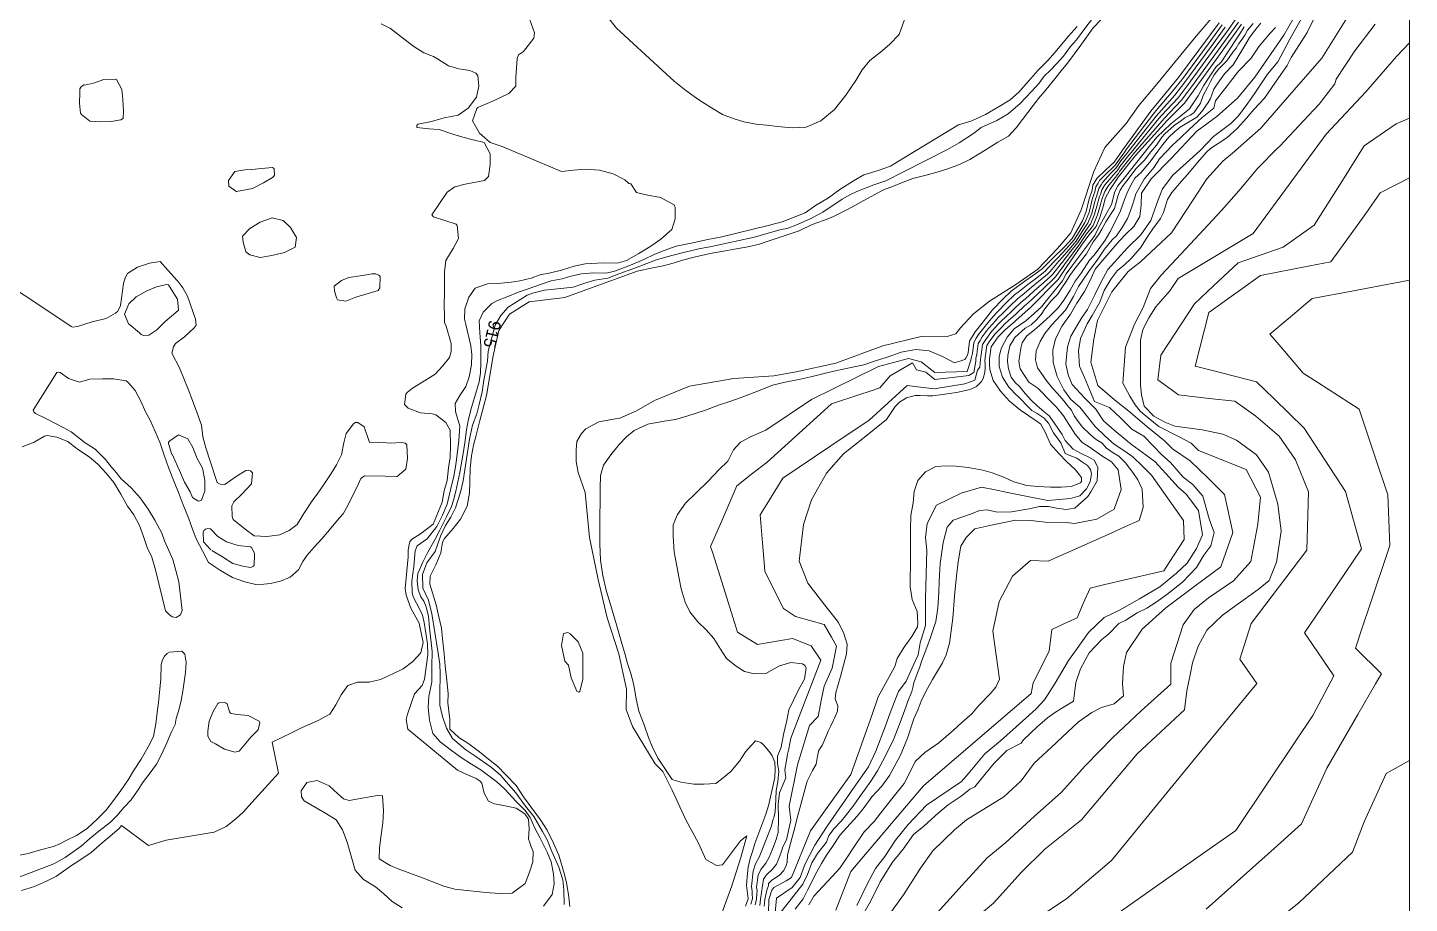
# Model space of a CAD drawing. Header units: metres. Extents: x 78 to 178, y -74 to 157.
# Drawn here: x 152.029 to 155.818, y 63.559 to 65.96 of the extents above; entities that cross this region are included whole.
import ezdxf

# ---------------------------------------------------------------- set-up
doc = ezdxf.new("R2010")
doc.units = ezdxf.units.M
doc.layers.add('01_Fina', color=252, linetype='Continuous', lineweight=15)

msp = doc.modelspace()

# ---------------------------------------------------------------- linework, layer by layer
at = {"layer": '01_Fina', "color": 252, "lineweight": 9, "true_color": 0x939598}
for p, q in [((155.04589, 64.44776), (155.04589, 64.44776)), ((154.82976, 64.2505), (154.82976, 64.2505))]:
    msp.add_line(p, q, dxfattribs=at)
at = {"layer": '01_Fina', "color": 252, "linetype": 'Continuous', "lineweight": 9, "true_color": 0x939598}
msp.add_line((154.01655, 63.57096), (154.01655, 63.57096), dxfattribs=at)
at = {"layer": '01_Fina', "color": 252, "lineweight": 9, "true_color": 0x939598}
for points in [[(147.2844, 70.26465), (147.2844, 60.37636), (155.81775, 60.38229), (155.81775, 70.27058), (147.55141, 70.26465)], [(153.92664, 63.5145), (153.95982, 63.60695), (153.98497, 63.68495), (154.0017, 63.74382), (153.98377, 63.73004), (153.96223, 63.70087), (153.93413, 63.66435), (153.91781, 63.66288), (153.88891, 63.67947), (153.86884, 63.72429), (153.83379, 63.78757), (153.79633, 63.86972), (153.77064, 63.92042), (153.7495, 63.94103), (153.68823, 64.04338), (153.6703, 64.09007), (153.67097, 64.14573), (153.64996, 64.24286), (153.61826, 64.34146), (153.59391, 64.44702), (153.56996, 64.56235), (153.55845, 64.68503), (153.53905, 64.73975), (153.53303, 64.77039), (153.5333, 64.80197), (153.53504, 64.82511), (153.54775, 64.84665), (153.55966, 64.85976), (153.59564, 64.8793), (153.6414, 64.88679), (153.6509, 64.88853), (153.6992, 64.90953), (153.7483, 64.9379), (153.84449, 64.97643), (153.96544, 64.99797), (154.07568, 65.00546), (154.13629, 65.0159), (154.2452, 65.03958), (154.3743, 65.08721), (154.47893, 65.11303), (154.52549, 65.11236), (154.55091, 65.11289), (154.57472, 65.12039), (154.58676, 65.13671), (154.62315, 65.17511), (154.66704, 65.20989), (154.73861, 65.25511), (154.79882, 65.29739), (154.853, 65.35412), (154.88913, 65.39747), (154.91816, 65.46021), (154.95254, 65.56497), (154.98291, 65.63093), (155.04111, 65.69689), (155.07617, 65.74639), (155.12058, 65.79897), (155.22909, 65.93062), (155.29692, 66.01076)], [(154.30299, 63.55276), (154.33097, 63.61193), (154.3542, 63.65419), (154.37954, 63.68747), (154.40911, 63.73237), (154.44395, 63.77516), (154.49358, 63.82798), (154.58949, 63.89319), (154.60797, 63.91379), (154.6539, 63.96873), (154.69719, 64.00412), (154.75737, 64.05853), (154.79478, 64.092), (154.81748, 64.11683), (154.84704, 64.16278), (154.88347, 64.22512), (154.90195, 64.251), (154.93785, 64.30119), (154.98114, 64.34239), (155.02314, 64.3631), (155.07752, 64.39374), (155.13401, 64.42649), (155.17941, 64.464), (155.20845, 64.49199), (155.23432, 64.53161), (155.25016, 64.56912), (155.23946, 64.63591), (155.20568, 64.6807), (155.18372, 64.70014), (155.14994, 64.73732), (155.11954, 64.77028), (155.09589, 64.78802), (155.0562, 64.81676), (155.04015, 64.82943), (155.00806, 64.85647), (154.97934, 64.88182), (154.95823, 64.91394), (154.9266, 64.94501), (154.89324, 64.98104), (154.88212, 65.00806), (154.8763, 65.03773), (154.88053, 65.08436), (154.88953, 65.11403), (154.91972, 65.16542), (154.93507, 65.18662), (154.95519, 65.22688), (154.97267, 65.26291), (154.9912, 65.29682), (155.04502, 65.35583), (155.08156, 65.39133), (155.10856, 65.43054), (155.12868, 65.48723), (155.14086, 65.51743), (155.16893, 65.55558), (155.24388, 65.62306), (155.28095, 65.66121), (155.32808, 65.69724), (155.34926, 65.7179), (155.3752, 65.75287), (155.39427, 65.78042), (155.42921, 65.83235), (155.45728, 65.86626), (155.48978, 65.92841), (155.53055, 65.99888)], [(154.01227, 63.55651), (154.01655, 63.57096), (154.01601, 63.58595), (154.01575, 63.59264), (154.01387, 63.60548), (154.01869, 63.64749), (154.02538, 63.66703), (154.03528, 63.68522), (154.04277, 63.70409), (154.05441, 63.73392), (154.06779, 63.76871), (154.07381, 63.79011), (154.07488, 63.79359), (154.07882, 63.80947), (154.0811, 63.84333), (154.08175, 63.86878), (154.08598, 63.89224), (154.08891, 63.92156), (154.08575, 63.94245), (154.08505, 63.96257), (154.09575, 63.98745), (154.1015, 64.02197), (154.11074, 64.06023), (154.11649, 64.0898), (154.14338, 64.14626), (154.1597, 64.17355), (154.16398, 64.20446), (154.15997, 64.21088), (154.15382, 64.2153), (154.12197, 64.21891), (154.0908, 64.20981), (154.05294, 64.18881), (154.0223, 64.18841), (153.99461, 64.19416), (153.97159, 64.20914), (153.94537, 64.23028), (153.92918, 64.2557), (153.91085, 64.28487), (153.89012, 64.30882), (153.86737, 64.33089), (153.8453, 64.35818), (153.83245, 64.38481), (153.82135, 64.4208), (153.81506, 64.45411), (153.80168, 64.52275), (153.79887, 64.56516), (153.79967, 64.59633), (153.81158, 64.62523), (153.83312, 64.65627), (153.86229, 64.68423), (153.89493, 64.71647), (153.9245, 64.74738), (153.94912, 64.7716), (153.96477, 64.80183), (153.98377, 64.82324), (154.01347, 64.83889), (154.05347, 64.85615), (154.17843, 64.9399), (154.29763, 64.99902), (154.36187, 65.03088), (154.44484, 65.05307), (154.47968, 65.04348), (154.51714, 65.01384), (154.60515, 65.01661), (154.61496, 65.04769), (154.61727, 65.05657), (154.61927, 65.06339), (154.61994, 65.065), (154.62008, 65.0666), (154.62396, 65.09684), (154.63038, 65.10794), (154.63667, 65.11878), (154.65433, 65.14139), (154.65727, 65.14514), (154.67225, 65.16266), (154.68363, 65.17644), (154.69085, 65.18367), (154.70931, 65.20213), (154.71306, 65.20615), (154.735, 65.22715), (154.74865, 65.23732), (154.77193, 65.25551), (154.79307, 65.27144), (154.81795, 65.29137), (154.82584, 65.299), (154.84926, 65.32402), (154.85274, 65.32776), (154.87789, 65.35452), (154.89876, 65.37807), (154.91495, 65.40469), (154.92752, 65.42516), (154.92913, 65.4269), (154.93876, 65.45125), (154.93943, 65.45312), (154.94626, 65.48015), (154.94826, 65.48844), (154.95268, 65.50196), (154.95562, 65.50998), (154.95856, 65.52323), (154.96445, 65.53366), (154.9686, 65.54062), (154.99215, 65.56457), (155.00164, 65.57394), (155.01128, 65.58303), (155.02987, 65.60899), (155.03723, 65.61916), (155.04245, 65.62638), (155.11617, 65.72378), (155.12259, 65.73141), (155.16594, 65.78184), (155.19363, 65.81636), (155.26588, 65.91443), (155.30455, 65.96701)], [(154.02444, 63.55478), (154.02779, 63.57056), (154.02886, 63.58622), (154.02939, 63.59331), (154.02792, 63.60294), (154.03274, 63.63625), (154.0401, 63.65217), (154.05361, 63.66903), (154.06257, 63.68535), (154.07167, 63.70797), (154.0817, 63.73405), (154.08625, 63.75011), (154.08702, 63.75346), (154.08847, 63.79294), (154.08695, 63.83014), (154.09108, 63.86234), (154.10108, 63.88605), (154.10832, 63.90322), (154.10567, 63.9253), (154.11001, 63.95054), (154.11303, 63.96806), (154.11682, 63.9823), (154.12176, 64.0121), (154.20384, 64.22563), (154.17751, 64.26521), (154.12681, 64.28479), (154.03028, 64.26871), (153.97567, 64.30286), (153.93698, 64.42582), (153.90776, 64.51871), (153.90189, 64.53735), (153.93243, 64.60798), (153.95178, 64.65272), (153.97385, 64.70379), (154.01436, 64.7355), (154.05663, 64.7686), (154.13424, 64.83845), (154.20362, 64.9009), (154.23366, 64.92794), (154.31116, 64.95409), (154.33898, 64.96347), (154.36551, 64.97243), (154.39421, 65.00547), (154.43347, 65.02792), (154.45588, 65.04073), (154.4667, 65.02182), (154.49181, 65.01501), (154.51705, 64.99537), (154.57211, 65.0017), (154.60979, 65.00603), (154.6238, 65.01401), (154.62873, 65.04568), (154.62957, 65.05309), (154.63091, 65.06045), (154.63145, 65.06165), (154.63198, 65.06486), (154.63573, 65.09376), (154.64055, 65.10219), (154.64643, 65.11196), (154.66329, 65.13417), (154.66556, 65.13698), (154.68189, 65.15504), (154.69192, 65.16668), (154.70022, 65.17457), (154.71908, 65.19277), (154.72229, 65.19611), (154.74423, 65.21698), (154.75641, 65.22635), (154.78062, 65.24682), (154.80109, 65.26341), (154.82544, 65.28388), (154.8332, 65.2915), (154.85621, 65.31853), (154.85929, 65.32201), (154.88391, 65.35051), (154.90384, 65.37459), (154.92084, 65.40121), (154.93341, 65.42021), (154.93649, 65.42369), (154.94626, 65.44831), (154.94706, 65.45071), (154.95442, 65.47814), (154.95642, 65.4863), (154.96044, 65.49928), (154.96311, 65.5061), (154.96673, 65.51895), (154.97234, 65.52912), (154.97609, 65.535), (154.9987, 65.55975), (155.007, 65.56832), (155.01422, 65.57514), (155.02706, 65.59427), (155.04299, 65.61461), (155.0486, 65.62197), (155.12366, 65.71709), (155.13048, 65.72485), (155.17477, 65.77449), (155.20246, 65.80994), (155.27444, 65.90801), (155.31311, 65.96086)], [(155.33973, 65.98092), (155.32167, 65.9547), (155.28301, 65.90172), (155.21129, 65.80352), (155.1836, 65.76726), (155.13824, 65.71843), (155.13129, 65.71027), (155.05463, 65.61755), (155.04887, 65.60992), (155.02492, 65.57969), (155.01703, 65.56725), (155.01221, 65.5627), (155.00526, 65.55494), (154.98345, 65.52952), (154.98024, 65.52457), (154.97502, 65.5148), (154.97047, 65.50236), (154.9682, 65.4966), (154.96458, 65.4843), (154.96258, 65.47627), (154.95468, 65.44831), (154.95375, 65.44536), (154.94385, 65.42048), (154.9393, 65.41513), (154.92686, 65.39773), (154.90879, 65.37098), (154.8898, 65.34649), (154.86585, 65.31626), (154.86317, 65.31291), (154.84043, 65.28388), (154.83294, 65.27639), (154.80912, 65.25525), (154.78932, 65.23799), (154.7643, 65.21551), (154.7536, 65.20682), (154.73139, 65.18608), (154.72885, 65.1834), (154.70971, 65.16547), (154.70035, 65.15705), (154.69152, 65.14741), (154.67386, 65.12882), (154.67239, 65.12694), (154.6562, 65.10513), (154.65071, 65.09644), (154.6475, 65.09082), (154.64376, 65.06312), (154.64309, 65.05844), (154.64269, 65.05764), (154.64188, 65.04961), (154.64088, 65.03954), (154.63977, 65.0285), (154.63365, 65.02105), (154.62978, 65.00662), (154.62619, 64.99322), (154.61431, 64.98868), (154.5994, 64.98297), (154.5153, 64.96904), (154.47706, 64.97411), (154.44065, 64.97893), (154.33647, 64.88384), (154.23143, 64.8133), (154.09954, 64.72472), (154.05589, 64.65349), (154.03814, 64.62452), (154.04438, 64.54695), (154.04865, 64.49379), (154.05067, 64.46878), (154.10193, 64.36698), (154.13503, 64.34538), (154.21305, 64.32353), (154.23341, 64.28844), (154.24746, 64.26423), (154.2351, 64.20355), (154.21305, 64.15431), (154.20626, 64.11922), (154.1969, 64.07086), (154.17302, 64.0462), (154.14045, 63.93869), (154.11709, 63.82512), (154.12154, 63.78723), (154.1102, 63.73294), (154.09936, 63.71184), (154.09883, 63.71011), (154.09575, 63.6994), (154.08906, 63.68201), (154.08237, 63.66649), (154.07207, 63.65284), (154.05495, 63.63719), (154.04692, 63.62502), (154.03916, 63.57016), (154.03675, 63.55304)], [(154.04893, 63.55143), (154.0504, 63.56963), (154.05642, 63.59478), (154.06057, 63.60829), (154.0607, 63.61003), (154.0611, 63.61378), (154.06966, 63.62234), (154.09053, 63.63665), (154.10217, 63.64776), (154.10646, 63.65605), (154.1098, 63.66475), (154.11127, 63.6701), (154.11154, 63.67104), (154.11262, 63.6917), (154.12468, 63.73712), (154.1306, 63.75943), (154.13683, 63.78291), (154.14392, 63.80962), (154.16623, 63.89365), (154.1815, 63.92287), (154.19097, 63.94099), (154.19533, 63.96261), (154.19854, 63.97851), (154.20775, 63.99135), (154.22051, 64.02187), (154.22425, 64.03081), (154.23186, 64.046), (154.23833, 64.05891), (154.24202, 64.06629), (154.24987, 64.0859), (154.25101, 64.10065), (154.24747, 64.10917), (154.24323, 64.11935), (154.24569, 64.13685), (154.25777, 64.181), (154.27477, 64.24316), (154.27626, 64.26961), (154.26702, 64.29914), (154.25243, 64.32868), (154.23607, 64.34967), (154.22145, 64.36844), (154.16822, 64.43675), (154.14492, 64.4966), (154.15674, 64.59764), (154.17858, 64.66501), (154.21978, 64.73791), (154.26618, 64.79162), (154.31348, 64.82894), (154.38449, 64.88496), (154.40777, 64.9209), (154.41947, 64.9326), (154.43881, 64.9452), (154.46264, 64.95082), (154.47613, 64.95127), (154.49682, 64.95015), (154.51154, 64.94993), (154.53762, 64.95421), (154.55719, 64.95646), (154.57585, 64.95938), (154.61399, 64.96774), (154.63086, 64.97606), (154.64502, 64.98956), (154.64907, 64.99811), (154.65357, 65.01431), (154.65514, 65.02601), (154.65514, 65.03816), (154.65419, 65.04627), (154.65446, 65.0547), (154.65459, 65.0551), (154.65553, 65.06139), (154.65928, 65.08788), (154.66088, 65.09069), (154.66597, 65.09831), (154.68135, 65.11972), (154.68215, 65.12065), (154.70102, 65.13965), (154.70878, 65.14728), (154.71908, 65.15651), (154.73848, 65.17417), (154.74049, 65.17604), (154.76283, 65.19665), (154.77206, 65.20454), (154.79815, 65.22929), (154.81728, 65.24722), (154.84029, 65.26903), (154.84779, 65.27639), (154.87013, 65.30743), (154.87254, 65.3105), (154.89582, 65.34248), (154.91388, 65.36736), (154.93288, 65.39439), (154.94505, 65.41018), (154.95121, 65.41727), (154.96124, 65.44229), (154.96244, 65.44603), (154.97074, 65.4744), (154.97275, 65.48229), (154.97596, 65.49393), (154.97796, 65.49848), (154.98318, 65.51052), (154.98813, 65.51988), (154.99094, 65.52403), (155.01181, 65.55012), (155.01757, 65.55708), (155.01997, 65.55935), (155.02265, 65.56497), (155.05463, 65.60538), (155.06078, 65.61314), (155.13878, 65.70358), (155.14614, 65.71187), (155.19243, 65.7599), (155.22012, 65.7971), (155.29157, 65.8953), (155.3301, 65.94855), (155.34883, 65.97504)], [(154.06083, 63.53404), (154.06177, 63.56922), (154.06993, 63.59545), (154.07528, 63.60254), (154.109, 63.62047), (154.12385, 63.6301), (154.17556, 63.75766), (154.21208, 63.80884), (154.25613, 63.87056), (154.28604, 63.91248), (154.34499, 64.07692), (154.36176, 64.12493), (154.40695, 64.20847), (154.41337, 64.23028), (154.43237, 64.26092), (154.45351, 64.29075), (154.46943, 64.31658), (154.4705, 64.32741), (154.46796, 64.35926), (154.45431, 64.39203), (154.44923, 64.42695), (154.44936, 64.45425), (154.44963, 64.48314), (154.44976, 64.51071), (154.45003, 64.54589), (154.4503, 64.58389), (154.45083, 64.62188), (154.45725, 64.65707), (154.4602, 64.68824), (154.4697, 64.71835), (154.4915, 64.7423), (154.51933, 64.75634), (154.54756, 64.75808), (154.57432, 64.75728), (154.6083, 64.75394), (154.64804, 64.74618), (154.67399, 64.73922), (154.7057, 64.72731), (154.73313, 64.71447), (154.76858, 64.70403), (154.79949, 64.70136), (154.83427, 64.69988), (154.86331, 64.69962), (154.89087, 64.70162), (154.91629, 64.71139), (154.9191, 64.715), (154.9191, 64.72611), (154.90264, 64.74725), (154.87775, 64.77026), (154.85662, 64.7918), (154.83414, 64.81789), (154.82023, 64.84879), (154.80738, 64.87274), (154.79695, 64.87983), (154.77447, 64.89549), (154.75146, 64.91074), (154.72135, 64.93536), (154.69647, 64.96305), (154.67694, 64.99248), (154.6673, 65.02218), (154.66677, 65.03677), (154.6665, 65.04279), (154.66623, 65.05189), (154.67105, 65.0848), (154.69045, 65.11249), (154.71065, 65.13203), (154.72845, 65.14741), (154.74825, 65.16481), (154.77995, 65.1937), (154.85514, 65.26889), (154.87709, 65.30181), (154.91883, 65.36375), (154.93876, 65.39091), (154.9587, 65.41406), (154.96873, 65.43934), (154.9789, 65.47239), (154.98372, 65.49125), (154.99616, 65.51534), (155.01997, 65.55039), (155.0668, 65.60872), (155.15403, 65.70545), (155.20126, 65.75268), (155.30013, 65.88901), (155.35793, 65.96915)], [(155.36442, 65.9618), (155.3548, 65.94572), (155.34172, 65.92591), (155.32646, 65.90278), (155.30153, 65.865), (155.28731, 65.85084), (155.27088, 65.82644), (155.25336, 65.80044), (155.23847, 65.7724), (155.21498, 65.73726), (155.19075, 65.71797), (155.1636, 65.69635), (155.12569, 65.65985), (155.10569, 65.63479), (155.08437, 65.60809), (155.03578, 65.54721), (155.01826, 65.52559), (155.01038, 65.51069), (155.00148, 65.47493), (154.98381, 65.44409), (154.96501, 65.41126), (154.95512, 65.38955), (154.94447, 65.37534), (154.93074, 65.35701), (154.91669, 65.33827), (154.906, 65.32401), (154.89252, 65.30602), (154.87675, 65.28499), (154.86671, 65.26575), (154.85157, 65.24678), (154.82323, 65.21129), (154.81022, 65.19498), (154.78937, 65.17623), (154.7663, 65.15549), (154.7341, 65.13381), (154.71541, 65.11132), (154.69819, 65.07977), (154.69264, 65.05698), (154.69264, 65.03098), (154.70227, 65.00148), (154.71961, 64.97402), (154.72601, 64.96757), (154.73735, 64.95613), (154.74578, 64.94762), (154.75508, 64.93824), (154.76715, 64.92606), (154.78269, 64.91038), (154.79693, 64.90152), (154.81677, 64.88918), (154.82838, 64.87553), (154.84202, 64.84852), (154.86234, 64.82122), (154.8741, 64.79186), (154.88701, 64.78696), (154.90619, 64.77968), (154.91927, 64.77023), (154.93494, 64.7589), (154.94336, 64.74845), (154.94626, 64.73683), (154.94249, 64.71447), (154.93262, 64.69501), (154.91433, 64.67614), (154.88887, 64.6688), (154.82609, 64.6635), (154.75723, 64.67728), (154.71604, 64.68553), (154.68182, 64.69238), (154.64491, 64.69976), (154.5888, 64.68351), (154.52125, 64.65045), (154.49609, 64.60011), (154.49106, 64.56213), (154.49439, 64.52723), (154.49106, 64.39417), (154.49096, 64.32066), (154.47632, 64.27306), (154.47119, 64.24009), (154.4594, 64.21448), (154.4379, 64.1678), (154.41671, 64.13999), (154.41132, 64.12629), (154.3945, 64.08152), (154.38119, 64.04607), (154.35498, 63.97629), (154.3347, 63.93324), (154.31297, 63.90205), (154.29409, 63.87496), (154.25436, 63.81795), (154.2196, 63.76806), (154.18783, 63.7185), (154.16039, 63.66587), (154.14712, 63.63017), (154.12559, 63.60281), (154.08237, 63.57337), (154.07849, 63.53324)], [(154.09482, 63.53511), (154.12853, 63.57779), (154.1552, 63.61154), (154.16766, 63.63803), (154.17955, 63.67038), (154.19476, 63.69608), (154.21996, 63.727), (154.22593, 63.74474), (154.24114, 63.76377), (154.25969, 63.78471), (154.27205, 63.7985), (154.2944, 63.82848), (154.31104, 63.85227), (154.32531, 63.87178), (154.341, 63.89366), (154.35907, 63.92221), (154.3816, 63.96336), (154.40443, 64.00998), (154.4244, 64.06184), (154.43724, 64.09658), (154.44199, 64.11085), (154.4534, 64.1394), (154.45721, 64.15415), (154.45911, 64.16319), (154.46672, 64.18317), (154.47575, 64.20696), (154.48146, 64.22504), (154.49477, 64.26025), (154.50437, 64.28754), (154.51911, 64.33179), (154.5253, 64.3689), (154.52767, 64.41029), (154.52862, 64.44169), (154.531, 64.49022), (154.53959, 64.5485), (154.55053, 64.59037), (154.56669, 64.6094), (154.59617, 64.61987), (154.62149, 64.6289), (154.63956, 64.63556), (154.66048, 64.63746), (154.68758, 64.63175), (154.72734, 64.63223), (154.77489, 64.64032), (154.8039, 64.64651), (154.82815, 64.64651), (154.85002, 64.6427), (154.87665, 64.63889), (154.9009, 64.64222), (154.93631, 64.67462), (154.94487, 64.68699), (154.96151, 64.71696), (154.96389, 64.75455), (154.95343, 64.77358), (154.94059, 64.78119), (154.91967, 64.79166), (154.89589, 64.80403), (154.8745, 64.82782), (154.86546, 64.84447), (154.84383, 64.87656), (154.82981, 64.89566), (154.8161, 64.9061), (154.79613, 64.924), (154.78152, 64.93742), (154.76452, 64.95681), (154.74992, 64.9753), (154.7365, 64.98783), (154.72577, 65.00185), (154.71861, 65.02423), (154.71563, 65.04481), (154.71652, 65.06122), (154.72189, 65.08747), (154.7359, 65.11044), (154.76423, 65.13564), (154.78122, 65.14518), (154.79464, 65.15801), (154.80806, 65.17322), (154.81849, 65.18874), (154.83578, 65.21081), (154.85258, 65.22787), (154.8648, 65.24637), (154.87673, 65.26397), (154.88687, 65.28008), (154.90177, 65.30066), (154.93234, 65.33984), (154.95053, 65.37206), (154.96573, 65.39145), (154.97497, 65.40696), (154.9857, 65.42754), (155.00039, 65.45028), (155.00963, 65.464), (155.0135, 65.48011), (155.01887, 65.49801), (155.02453, 65.51382), (155.03288, 65.52694), (155.04332, 65.53977), (155.06905, 65.57382), (155.09201, 65.5965), (155.1087, 65.61947), (155.1245, 65.63766), (155.13881, 65.65914), (155.14746, 65.66839), (155.17293, 65.69173), (155.18992, 65.70366), (155.20214, 65.71201), (155.21705, 65.71977), (155.22689, 65.72633), (155.24544, 65.75234), (155.2526, 65.77382), (155.26422, 65.7956), (155.27257, 65.812), (155.28241, 65.8299), (155.29523, 65.84631), (155.31739, 65.86906), (155.33379, 65.89203), (155.34244, 65.90366), (155.35019, 65.91649), (155.35943, 65.92842), (155.36629, 65.93946), (155.37404, 65.95288), (155.38966, 65.97115)], [(154.13348, 63.5434), (154.15581, 63.57133), (154.16824, 63.5972), (154.1931, 63.64547), (154.20554, 63.66786), (154.21946, 63.69125), (154.23637, 63.71464), (154.25736, 63.74656), (154.27526, 63.76696), (154.3036, 63.79831), (154.323, 63.8222), (154.34438, 63.85056), (154.3714, 63.88007), (154.39279, 63.90992), (154.42213, 63.96566), (154.44202, 64.01143), (154.45943, 64.06518), (154.47136, 64.09155), (154.47932, 64.11344), (154.49225, 64.13932), (154.51024, 64.17229), (154.53809, 64.21856), (154.54754, 64.24046), (154.55699, 64.27181), (154.566, 64.34076), (154.57047, 64.40147), (154.57594, 64.4572), (154.58042, 64.49501), (154.58788, 64.53831), (154.6023, 64.56169), (154.62617, 64.58607), (154.67576, 64.59705), (154.73792, 64.60949), (154.78019, 64.6085), (154.81948, 64.60352), (154.87667, 64.60302), (154.89975, 64.60005), (154.96042, 64.61199), (155.00816, 64.63986), (155.02756, 64.6936), (155.0191, 64.74783), (155.0012, 64.76923), (154.97484, 64.78615), (154.93994, 64.81069), (154.92055, 64.82214), (154.90165, 64.84553), (154.88822, 64.86543), (154.86933, 64.89529), (154.85043, 64.91967), (154.83551, 64.9341), (154.79871, 64.97142), (154.77462, 64.98805), (154.75075, 65.02437), (154.74678, 65.04428), (154.75225, 65.0806), (154.75622, 65.09553), (154.76866, 65.11444), (154.78507, 65.12787), (154.80247, 65.14181), (154.83395, 65.17073), (154.85583, 65.19263), (154.87025, 65.21253), (154.88766, 65.2399), (154.90109, 65.26478), (154.9175, 65.28617), (154.94087, 65.3225), (154.95245, 65.3346), (154.96687, 65.354), (154.98328, 65.37689), (154.99621, 65.39929), (155.0156, 65.43611), (155.02555, 65.45701), (155.03699, 65.48836), (155.04395, 65.50677), (155.05439, 65.52767), (155.06504, 65.54723), (155.08244, 65.56265), (155.1093, 65.5945), (155.1277, 65.62087), (155.14212, 65.63928), (155.15853, 65.65968), (155.17295, 65.67312), (155.18936, 65.68705), (155.21694, 65.70355), (155.23485, 65.7145), (155.24877, 65.72943), (155.26618, 65.75431), (155.27214, 65.76575), (155.28209, 65.79063), (155.29253, 65.80755), (155.31044, 65.83343), (155.33501, 65.85746), (155.35043, 65.88284), (155.36933, 65.91519), (155.37977, 65.9326), (155.39718, 65.95549), (155.41011, 65.97191)], [(154.17085, 63.55478), (154.18501, 63.57877), (154.20921, 63.60478), (154.23481, 63.63229), (154.25602, 63.65509), (154.27887, 63.68913), (154.29292, 63.71007), (154.32337, 63.75542), (154.35031, 63.78322), (154.36899, 63.80696), (154.4028, 63.84994), (154.43226, 63.88738), (154.45076, 63.92364), (154.4631, 63.94781), (154.48932, 63.97232), (154.52768, 63.99858), (154.56756, 64.03394), (154.59102, 64.05474), (154.61826, 64.07889), (154.63621, 64.10061), (154.66801, 64.13294), (154.68399, 64.15192), (154.69426, 64.17385), (154.67545, 64.30533), (154.6927, 64.3864), (154.72996, 64.4561), (154.77855, 64.49905), (154.82768, 64.49673), (155.00213, 64.57518), (155.03992, 64.59218), (155.0765, 64.60863), (155.08767, 64.64422), (155.08524, 64.69447), (155.07309, 64.71959), (155.0596, 64.74009), (155.03924, 64.76625), (155.02147, 64.78503), (155.0061, 64.79442), (154.98734, 64.8064), (154.97546, 64.8203), (154.95656, 64.83257), (154.94123, 64.84483), (154.92131, 64.86477), (154.907, 64.88368), (154.89883, 64.89544), (154.89168, 64.91078), (154.87993, 64.92458), (154.87022, 64.93633), (154.85285, 64.95678), (154.83906, 64.9716), (154.82118, 64.99461), (154.81352, 65.00483), (154.79819, 65.02681), (154.79308, 65.04879), (154.79461, 65.07333), (154.80534, 65.0994), (154.81862, 65.12138), (154.8365, 65.14438), (154.87513, 65.18554), (154.89723, 65.22271), (154.91036, 65.24964), (154.92221, 65.26726), (154.93823, 65.29066), (154.96394, 65.32471), (154.98156, 65.35227), (155.00302, 65.37791), (155.01455, 65.38913), (155.03185, 65.41477), (155.04505, 65.43602), (155.05338, 65.45781), (155.06235, 65.48473), (155.06748, 65.50428), (155.09093, 65.54444), (155.11848, 65.57681), (155.13289, 65.59956), (155.15179, 65.62007), (155.16941, 65.63834), (155.18799, 65.65533), (155.21495, 65.68131), (155.24986, 65.71368), (155.28125, 65.73868), (155.28655, 65.75861), (155.31185, 65.79194), (155.34901, 65.84034), (155.38378, 65.87602), (155.4062, 65.90904), (155.43695, 65.94525), (155.45072, 65.96031)], [(154.24485, 63.54), (154.28631, 63.64606), (154.38205, 63.75917), (154.48561, 63.88153), (154.78111, 64.13435), (154.78643, 64.1638), (154.82976, 64.2505), (154.83709, 64.30965), (154.87068, 64.32517), (154.90693, 64.34191), (154.92364, 64.38056), (154.94217, 64.42343), (154.98296, 64.433), (155.04589, 64.44776), (155.14461, 64.47092), (155.15953, 64.49376), (155.20045, 64.55638), (155.19839, 64.60864), (155.11095, 64.73293), (155.08607, 64.75715), (155.05971, 64.7827), (155.03763, 64.79862), (155.00807, 64.81815), (154.98479, 64.83849), (154.95495, 64.86712), (154.93542, 64.89227), (154.91401, 64.91957), (154.88993, 64.94004), (154.87066, 64.96706), (154.85247, 65.00359), (154.84096, 65.04199), (154.84029, 65.07503), (154.84712, 65.10634), (154.86545, 65.14219), (154.88846, 65.17417), (154.90625, 65.20427), (154.92686, 65.23598), (154.94291, 65.26622), (154.95629, 65.29752), (154.97743, 65.32241), (154.99924, 65.34823), (155.02198, 65.37432), (155.04098, 65.39452), (155.06239, 65.41486), (155.07898, 65.44188), (155.08286, 65.47426), (155.08339, 65.5061), (155.11007, 65.54474), (155.16502, 65.60125), (155.23522, 65.67608), (155.29017, 65.71578), (155.34664, 65.76618), (155.39395, 65.82421), (155.47331, 65.93874), (155.50078, 65.98608)], [(154.32269, 63.53431), (154.34016, 63.5639), (154.36637, 63.61836), (154.40083, 63.67224), (154.42973, 63.70788), (154.45795, 63.74789), (154.48651, 63.77041), (154.49745, 63.78023), (154.52568, 63.80612), (154.55289, 63.82864), (154.58918, 63.85318), (154.6127, 63.87167), (154.6263, 63.87851), (154.65385, 63.91179), (154.67972, 63.94339), (154.71366, 63.97836), (154.75364, 63.99819), (154.75956, 64.00736), (154.79685, 64.04333), (154.82575, 64.0672), (154.84523, 64.08098), (154.86203, 64.09208), (154.88085, 64.10351), (154.89731, 64.11326), (154.9037, 64.1647), (154.91589, 64.2015), (154.94008, 64.24588), (154.97469, 64.28252), (154.99284, 64.29664), (155.02153, 64.32662), (155.04034, 64.33502), (155.07159, 64.35519), (155.09813, 64.3683), (155.124, 64.38478), (155.15241, 64.40569), (155.19576, 64.43931), (155.23406, 64.47932), (155.25388, 64.51395), (155.27337, 64.53916), (155.28278, 64.57547), (155.26872, 64.61265), (155.25125, 64.67485), (155.22369, 64.70712), (155.19782, 64.72763), (155.16254, 64.76797), (155.13902, 64.78814), (155.09012, 64.83933), (155.05652, 64.85916), (155.02662, 64.88908), (154.99604, 64.918), (154.95455, 64.93505), (154.9266, 65.00066), (154.9137, 65.03186), (154.91101, 65.07327), (154.91585, 65.10715), (154.93412, 65.14802), (154.9481, 65.17061), (154.96909, 65.20669), (154.98122, 65.2394), (155.00043, 65.27143), (155.01694, 65.29268), (155.03783, 65.31055), (155.05401, 65.32572), (155.08063, 65.35641), (155.10026, 65.38818), (155.11408, 65.40841), (155.13531, 65.4364), (155.1434, 65.45259), (155.15418, 65.48833), (155.16644, 65.50799), (155.19273, 65.53902), (155.21059, 65.5579), (155.23721, 65.58993), (155.26148, 65.6186), (155.2726, 65.62871), (155.31762, 65.65779), (155.34559, 65.68342), (155.37154, 65.7114), (155.39142, 65.73501), (155.4209, 65.76616), (155.45864, 65.8218), (155.48257, 65.85586), (155.49403, 65.87744), (155.53769, 65.94639), (155.55623, 65.98348)], [(154.37885, 63.51045), (154.43112, 63.58226), (154.47719, 63.65583), (154.51085, 63.70281), (154.57021, 63.76043), (154.60387, 63.78791), (154.70619, 63.85105), (154.75315, 63.89449), (154.78947, 63.94324), (154.83554, 63.98579), (154.8816, 64.02923), (154.91084, 64.0567), (154.94716, 64.08241), (154.97374, 64.09571), (155.00829, 64.10635), (155.02335, 64.11876), (155.03398, 64.12762), (155.03132, 64.16131), (155.03398, 64.20829), (155.04195, 64.2464), (155.08488, 64.31054), (155.15044, 64.36905), (155.23017, 64.42933), (155.30104, 64.48163), (155.334, 64.57589), (155.31096, 64.6796), (155.26578, 64.72481), (155.21706, 64.77179), (155.16833, 64.80459), (155.14595, 64.82695), (155.09811, 64.86595), (155.0485, 64.9085), (155.00952, 64.93953), (154.96345, 64.97853), (154.94396, 65.04235), (154.95282, 65.10529), (154.96256, 65.15671), (155.00154, 65.2356), (155.04672, 65.29145), (155.08039, 65.31804), (155.1656, 65.39739), (155.22496, 65.48781), (155.26217, 65.54543), (155.30646, 65.59329), (155.33304, 65.61546), (155.4105, 65.68393), (155.50175, 65.78942), (155.57794, 65.87629), (155.65092, 65.99263)], [(154.50732, 63.51532), (154.59145, 63.60855), (154.66021, 63.68368), (154.7116, 63.72563), (154.78987, 63.7977), (154.86304, 63.86297), (154.93015, 63.93731), (155.00418, 64.01284), (155.08256, 64.08691), (155.16384, 64.15953), (155.16384, 64.21762), (155.19723, 64.32219), (155.22771, 64.36431), (155.2669, 64.39626), (155.33512, 64.44274), (155.38302, 64.49648), (155.40204, 64.59858), (155.4093, 64.67265), (155.37011, 64.74817), (155.23981, 64.80087), (155.21906, 64.8202), (155.18651, 64.83774), (155.13101, 64.86612), (155.10125, 64.8896), (155.08008, 64.90792), (155.06577, 64.92568), (155.05146, 64.94973), (155.03257, 64.98466), (155.0396, 65.08344), (155.06421, 65.14643), (155.08824, 65.19281), (155.10828, 65.24492), (155.13861, 65.28157), (155.17867, 65.32452), (155.2296, 65.38007), (155.30247, 65.4581), (155.35055, 65.51193), (155.40263, 65.57435), (155.45585, 65.62932), (155.46241, 65.63517), (155.52765, 65.70446), (155.57, 65.75027), (155.6135, 65.80525), (155.61723, 65.818), (155.66816, 65.89588), (155.72425, 65.96918)], [(154.63333, 63.52298), (154.6775, 63.55914), (154.75379, 63.64352), (154.81804, 63.7078), (154.91843, 63.78816), (155.07101, 63.96896), (155.20108, 64.08932), (155.20736, 64.14115), (155.21677, 64.18513), (155.22305, 64.21811), (155.23875, 64.26366), (155.26229, 64.30764), (155.30467, 64.34847), (155.34235, 64.37517), (155.40356, 64.41915), (155.43339, 64.44428), (155.45379, 64.49454), (155.46635, 64.57935), (155.45693, 64.65317), (155.43182, 64.74112), (155.39885, 64.78824), (155.34392, 64.82908), (155.30624, 64.84478), (155.24974, 64.85735), (155.1749, 64.86712), (155.14774, 64.87809), (155.11724, 64.89468), (155.09088, 64.92171), (155.08312, 64.95302), (155.08018, 64.97991), (155.08045, 65.00827), (155.08058, 65.04533), (155.08085, 65.07289), (155.08098, 65.10313), (155.0874, 65.13176), (155.10373, 65.16414), (155.12299, 65.19384), (155.14172, 65.21631), (155.16072, 65.23839), (155.184, 65.2717), (155.38909, 65.39502), (155.58961, 65.6675), (155.69853, 65.78392), (155.7827, 65.88052), (155.81775, 65.91832)], [(154.58452, 63.37809), (154.87745, 63.57098), (155.00115, 63.67684), (155.13632, 63.84161), (155.23165, 63.95781), (155.39909, 64.1619), (155.35337, 64.22881), (155.38419, 64.32594), (155.53637, 64.52741), (155.54136, 64.68673), (155.50592, 64.77462), (155.46123, 64.83937), (155.39651, 64.89488), (155.33965, 64.93569), (155.26877, 64.9434), (155.18435, 64.95258), (155.12855, 64.99428), (155.13625, 65.06212), (155.2287, 65.20243), (155.2811, 65.25176), (155.34805, 65.31481), (155.47217, 65.35815), (155.55692, 65.41828), (155.6278, 65.53084), (155.694, 65.63595), (155.78189, 65.69581), (155.81775, 65.71176)], [(154.88568, 63.43831), (155.15306, 63.62599), (155.34234, 63.75885), (155.50425, 64.00135), (155.55282, 64.07409), (155.61071, 64.18239), (155.55214, 64.26888), (155.53049, 64.30085), (155.61998, 64.4326), (155.68654, 64.53059), (155.64283, 64.68801), (155.52971, 64.86123), (155.4461, 64.94291), (155.39884, 64.9891), (155.27029, 65.02178), (155.23066, 65.03186), (155.26812, 65.17917), (155.40959, 65.28048), (155.54466, 65.30639), (155.60283, 65.31755), (155.65793, 65.39454), (155.69796, 65.45047), (155.738, 65.50642), (155.81775, 65.54818)], [(155.26057, 63.54307), (155.45585, 63.71781), (155.52183, 63.77685), (155.59157, 63.92949), (155.6769, 64.07696), (155.72513, 64.16032), (155.74145, 64.18852), (155.67007, 64.25896), (155.68842, 64.31393), (155.70925, 64.37635), (155.76374, 64.5396), (155.75859, 64.67847), (155.72049, 64.79285), (155.68016, 64.91389), (155.56648, 64.98666), (155.52624, 65.01241), (155.45535, 65.09627), (155.43554, 65.1197), (155.48517, 65.16166), (155.5509, 65.21724), (155.66016, 65.23766), (155.81775, 65.26711)], [(155.36475, 63.44026), (155.51489, 63.56012), (155.66183, 63.69916), (155.69377, 63.78226), (155.75447, 63.9149), (155.81775, 63.95022)]]:
    msp.add_lwpolyline(points, dxfattribs=at)
at = {"layer": '01_Fina', "color": 252, "linetype": 'Continuous', "lineweight": 9, "true_color": 0x939598}
for points in [[(152.99827, 65.97022), (153.02409, 65.95698), (153.05727, 65.93182), (153.08845, 65.90761), (153.11574, 65.89048), (153.14223, 65.88058), (153.1536, 65.87443), (153.18317, 65.8553), (153.21153, 65.84647), (153.24164, 65.84218), (153.25863, 65.83509), (153.26331, 65.82867), (153.26612, 65.79884), (153.26037, 65.76913), (153.23682, 65.73903), (153.2102, 65.71963), (153.1718, 65.71227), (153.13715, 65.70224), (153.10477, 65.69595), (153.09902, 65.69475), (153.09607, 65.691), (153.09661, 65.68632), (153.12925, 65.68204), (153.15775, 65.6807), (153.19494, 65.66786), (153.22277, 65.65969), (153.25087, 65.65234), (153.28151, 65.64458), (153.29756, 65.61394), (153.29729, 65.58477), (153.29274, 65.55159), (153.28204, 65.54062), (153.22879, 65.53019), (153.20043, 65.52363), (153.17969, 65.50905), (153.13728, 65.44617), (153.14263, 65.44068), (153.17635, 65.42984), (153.20391, 65.42128), (153.20698, 65.4174), (153.21033, 65.38181), (153.19642, 65.35412), (153.17595, 65.32174), (153.17273, 65.29043), (153.17233, 65.261), (153.17193, 65.23304), (153.17153, 65.20106), (153.17207, 65.16681), (153.17247, 65.15156), (153.17688, 65.14086), (153.1908, 65.0939), (153.19053, 65.07182), (153.18598, 65.05563), (153.16685, 65.03128), (153.14665, 65.01001), (153.11748, 64.99168), (153.08497, 64.97121), (153.07052, 64.95997), (153.06664, 64.95462), (153.06289, 64.92679), (153.07253, 64.91649), (153.10624, 64.90338), (153.13889, 64.90137), (153.14838, 64.89776), (153.17595, 64.87716), (153.18785, 64.85629), (153.18906, 64.81441), (153.18785, 64.78123), (153.1833, 64.75246), (153.17929, 64.71862), (153.1714, 64.68945), (153.16564, 64.65921), (153.15079, 64.62068), (153.14103, 64.59874), (153.10611, 64.57158), (153.08216, 64.55606), (153.07734, 64.54977), (153.07493, 64.5384), (153.07279, 64.52649), (153.07266, 64.50897), (153.0649, 64.42254), (153.06717, 64.40381), (153.08002, 64.36849), (153.10276, 64.32688), (153.11413, 64.27416), (153.10718, 64.2458), (153.0855, 64.22225), (153.05861, 64.20192), (153.03279, 64.18867), (152.99707, 64.17302), (152.96536, 64.16579), (152.93365, 64.16566), (152.90689, 64.15576), (152.88883, 64.13034), (152.87478, 64.10291), (152.85806, 64.07723), (152.82582, 64.06023), (152.78167, 64.0411), (152.75303, 64.02612), (152.70005, 64.00043), (152.71705, 63.91614), (152.64453, 63.83587), (152.62165, 63.81018), (152.60011, 63.79051), (152.57362, 63.76964), (152.54071, 63.75426), (152.40946, 63.73205), (152.36116, 63.718), (152.28664, 63.77232), (152.28062, 63.76429), (152.25534, 63.74302), (152.23366, 63.72456), (152.20383, 63.6986), (152.17279, 63.67719), (152.14697, 63.66074), (152.10884, 63.63358), (152.08074, 63.6194), (152.04823, 63.60548), (152.01237, 63.59424)], [(153.40499, 65.98347), (153.41877, 65.94587), (153.41704, 65.93075), (153.38894, 65.89423), (153.37489, 65.88553), (153.37168, 65.8755), (153.36807, 65.82278), (153.36807, 65.79964), (153.34853, 65.77877), (153.30679, 65.75937), (153.27174, 65.74398), (153.26411, 65.74091), (153.2609, 65.73836), (153.2494, 65.70398), (153.26826, 65.6704), (153.29796, 65.64498), (153.33047, 65.63414), (153.49289, 65.56551), (153.52527, 65.56925), (153.56006, 65.57193), (153.59752, 65.56898), (153.63498, 65.55868), (153.66722, 65.54276), (153.67806, 65.53246), (153.68301, 65.53192), (153.69866, 65.50798), (153.72489, 65.50169), (153.76449, 65.49393), (153.80195, 65.47373), (153.80462, 65.4665), (153.80516, 65.43506), (153.79593, 65.40603), (153.76556, 65.38007), (153.7384, 65.36054), (153.70549, 65.34034), (153.67164, 65.32147), (153.64555, 65.31358), (153.60755, 65.31465), (153.55778, 65.31211), (153.52781, 65.30582), (153.49289, 65.29458), (153.46266, 65.28709), (153.43496, 65.28174), (153.40981, 65.27251), (153.37931, 65.26555), (153.35509, 65.26154), (153.3187, 65.25846), (153.2902, 65.25725), (153.25649, 65.24535), (153.23936, 65.22113), (153.22812, 65.18889), (153.22745, 65.16012), (153.23093, 65.14594), (153.24445, 65.08774), (153.24739, 65.06353), (153.24592, 65.03516), (153.24003, 65.00238), (153.23093, 64.97616), (153.21408, 64.95114), (153.2019, 64.92947), (153.2027, 64.90753), (153.21421, 64.86685), (153.21153, 64.82752), (153.20297, 64.76143), (153.19815, 64.72972), (153.18892, 64.69253), (153.17983, 64.65306), (153.16671, 64.62282), (153.15106, 64.59245), (153.12524, 64.5586), (153.09754, 64.53934), (153.09152, 64.52515), (153.08871, 64.48248), (153.08269, 64.44194), (153.08336, 64.41023), (153.08604, 64.40046), (153.09032, 64.39163), (153.10102, 64.37183), (153.11173, 64.34869), (153.11694, 64.32888), (153.12604, 64.27069), (153.12684, 64.24005), (153.11721, 64.17329), (153.11066, 64.15643), (153.09045, 64.13315), (153.07132, 64.07789), (153.06731, 64.06345), (153.07186, 64.03629), (153.20779, 63.92404), (153.23401, 63.9124), (153.25956, 63.90129), (153.27053, 63.89353), (153.27428, 63.88872), (153.2811, 63.86075), (153.29261, 63.83935), (153.30933, 63.83145), (153.33904, 63.8261), (153.36847, 63.82035), (153.39295, 63.80416), (153.40272, 63.78971), (153.40419, 63.76309), (153.40285, 63.73459), (153.40513, 63.72723), (153.41021, 63.71358), (153.4157, 63.70154), (153.41409, 63.67291), (153.4058, 63.64455), (153.39335, 63.61364), (153.35817, 63.58715), (153.32459, 63.58635), (153.29756, 63.58822), (153.2688, 63.59023), (153.23334, 63.59384), (153.20083, 63.59812), (153.17046, 63.60602), (153.13795, 63.61859), (153.11213, 63.62863), (153.07748, 63.64187), (153.05032, 63.65137), (153.02316, 63.66274), (152.99359, 63.68147), (152.99439, 63.71158), (152.99854, 63.74676), (153.00349, 63.77941), (153.0055, 63.81286), (153.00215, 63.8538), (152.98824, 63.85433), (152.9465, 63.84711), (152.91077, 63.84068), (152.89499, 63.84564), (152.87987, 63.85888), (152.85579, 63.88109), (152.82368, 63.8954), (152.79505, 63.89045), (152.77926, 63.86771), (152.78006, 63.85125), (152.78755, 63.84042), (152.8491, 63.80483), (152.87519, 63.7877), (152.89285, 63.76014), (152.90515, 63.72643), (152.91613, 63.68857), (152.92736, 63.64977), (152.95011, 63.62475), (152.98315, 63.60401), (153.00576, 63.58541), (153.02891, 63.56414), (153.0562, 63.54635)], [(154.90732, 65.96313), (154.88217, 65.9353), (154.86451, 65.91456), (154.84578, 65.89142), (154.82718, 65.87041), (154.79922, 65.84259), (154.7738, 65.81315), (154.74677, 65.78238), (154.72336, 65.76151), (154.69272, 65.74371), (154.65566, 65.72151), (154.6178, 65.70411), (154.58154, 65.69354), (154.43036, 65.60163), (154.39531, 65.58022), (154.36092, 65.56832), (154.32212, 65.55614), (154.29363, 65.53968), (154.25657, 65.51614), (154.22553, 65.49339), (154.18914, 65.47199), (154.16104, 65.45205), (154.13147, 65.44041), (154.09843, 65.4277), (154.0599, 65.41727), (153.93239, 65.38596), (153.894, 65.37887), (153.84824, 65.36883), (153.8077, 65.36054), (153.77466, 65.3489), (153.74924, 65.33833), (153.71846, 65.32442), (153.68207, 65.3085), (153.65893, 65.299), (153.63578, 65.2915), (153.61478, 65.28696), (153.58053, 65.28709), (153.54815, 65.28468), (153.51858, 65.27839), (153.4945, 65.27077), (153.4648, 65.26568), (153.37235, 65.23397), (153.34586, 65.2222), (153.31723, 65.21163), (153.30211, 65.2032), (153.2787, 65.18006), (153.26706, 65.15544), (153.2692, 65.12279), (153.27187, 65.08734), (153.27241, 65.04132), (153.27094, 65.01295), (153.26732, 64.98887), (153.25809, 64.95716), (153.24672, 64.91796), (153.23856, 64.88625), (153.23281, 64.85682), (153.22786, 64.82177), (153.22411, 64.79755), (153.21474, 64.74042), (153.2031, 64.68905), (153.19682, 64.66416), (153.1912, 64.64664), (153.17768, 64.61841), (153.15949, 64.58161), (153.14651, 64.5578), (153.12671, 64.52194), (153.1128, 64.49452), (153.09942, 64.46294), (153.09701, 64.44287), (153.09995, 64.41879), (153.10771, 64.39953), (153.11547, 64.38695), (153.12189, 64.37156), (153.12818, 64.34521), (153.13099, 64.31444), (153.13848, 64.24915), (153.13795, 64.20888), (153.13741, 64.16646), (153.12952, 64.12633), (153.12765, 64.09555), (153.13126, 64.06104), (153.13996, 64.02451), (153.16002, 64.00177), (153.19173, 63.97822), (153.21809, 63.95882), (153.24632, 63.94036), (153.27241, 63.92457), (153.31576, 63.89233), (153.33797, 63.87159), (153.36927, 63.83841), (153.39309, 63.81393), (153.40713, 63.79413), (153.41984, 63.76549), (153.43429, 63.73793), (153.45409, 63.69927), (153.46507, 63.67264), (153.47162, 63.63987), (153.47323, 63.61231), (153.46747, 63.58327), (153.44393, 63.55156)], [(154.95161, 65.98802), (154.92806, 65.95751), (154.90518, 65.9262), (154.88899, 65.90801), (154.86946, 65.88138), (154.84993, 65.86051), (154.83427, 65.84339), (154.81675, 65.82626), (154.8031, 65.80726), (154.78156, 65.78439), (154.75039, 65.75214), (154.71734, 65.72365), (154.6863, 65.70492), (154.64376, 65.68578), (154.62235, 65.66933), (154.58342, 65.64377), (154.55117, 65.62518), (154.4325, 65.56524), (154.3822, 65.54009), (154.34928, 65.52885), (154.30286, 65.51025), (154.28359, 65.50089), (154.26219, 65.48965), (154.20947, 65.45366), (154.17643, 65.43653), (154.14004, 65.41954), (154.11141, 65.40897), (154.09495, 65.40589), (154.05307, 65.39425), (154.0223, 65.38489), (153.90403, 65.35934), (153.87005, 65.35318), (153.82055, 65.34181), (153.78175, 65.33178), (153.75352, 65.32294), (153.71994, 65.30997), (153.6885, 65.2986), (153.65331, 65.28589), (153.61973, 65.27331), (153.58427, 65.26742), (153.55457, 65.25792), (153.52487, 65.24842), (153.48206, 65.24347), (153.44687, 65.23959), (153.41342, 65.2313), (153.39884, 65.22635), (153.34666, 65.1937), (153.32659, 65.17096), (153.31094, 65.1438), (153.30398, 65.11651), (153.29248, 65.07289), (153.28993, 65.04546), (153.28044, 64.99302), (153.27575, 64.96131), (153.26759, 64.92639), (153.26063, 64.90137), (153.2494, 64.86966), (153.24123, 64.83153), (153.22317, 64.71728), (153.21635, 64.6861), (153.20217, 64.64356), (153.18973, 64.61747), (153.17554, 64.59446), (153.16123, 64.56516), (153.14678, 64.52382), (153.12377, 64.49278), (153.11173, 64.46053), (153.1128, 64.42281), (153.12818, 64.39029), (153.13755, 64.35257), (153.15427, 64.24995), (153.15949, 64.21503), (153.16043, 64.18774), (153.15976, 64.13328), (153.15976, 64.10184), (153.16698, 64.07161), (153.17822, 64.03883), (153.19468, 64.01073), (153.23107, 63.97956), (153.25555, 63.96377), (153.3005, 63.93206), (153.32713, 63.90959), (153.348, 63.88484), (153.36767, 63.86156), (153.39442, 63.8253), (153.41704, 63.7972), (153.44058, 63.7564), (153.4545, 63.73098), (153.46707, 63.70141), (153.4858, 63.65846), (153.49704, 63.62341), (153.49985, 63.59585), (153.49998, 63.55585)], [(154.97261, 65.98199), (154.95121, 65.95912), (154.91401, 65.90774), (154.8807, 65.86199), (154.86317, 65.84111), (154.84939, 65.82399), (154.81822, 65.78586), (154.80056, 65.76499), (154.75748, 65.70786), (154.73995, 65.68498), (154.71895, 65.66237), (154.68951, 65.64551), (154.65499, 65.62357), (154.61258, 65.59842), (154.58422, 65.58477), (154.55198, 65.5722), (154.52602, 65.5647), (154.49257, 65.5552), (154.45605, 65.54584), (154.42996, 65.53634), (154.40307, 65.5247), (154.37604, 65.5152), (154.31998, 65.48496), (154.29082, 65.46811), (154.27195, 65.45834), (154.23677, 65.44122), (154.21135, 65.43065), (154.18031, 65.42008), (154.14512, 65.40282), (154.05388, 65.37245), (154.03635, 65.36603), (154.00424, 65.3584), (153.90095, 65.34074), (153.85654, 65.3303), (153.82469, 65.32201), (153.79941, 65.31358), (153.77185, 65.30622), (153.74335, 65.30114), (153.70054, 65.29177), (153.50253, 65.22019), (153.40486, 65.20829), (153.35081, 65.17404), (153.32164, 65.12948), (153.30545, 65.05951), (153.28766, 64.95141), (153.26813, 64.8793), (153.2589, 64.84224), (153.25154, 64.81494), (153.24605, 64.78605), (153.24311, 64.75206), (153.24137, 64.71567), (153.24097, 64.68356), (153.23481, 64.64784), (153.21595, 64.61198), (153.19575, 64.58697), (153.17193, 64.55874), (153.16645, 64.54924), (153.1619, 64.5202), (153.14879, 64.48702), (153.13313, 64.45585), (153.13193, 64.43364), (153.14986, 64.37758), (153.15708, 64.34467), (153.1639, 64.31296), (153.16645, 64.28433), (153.1718, 64.24272), (153.17461, 64.20981), (153.17956, 64.16165), (153.18237, 64.13315), (153.18103, 64.10907), (153.18705, 64.06291), (153.18732, 64.03629), (153.21153, 64.01368), (153.2395, 63.99628), (153.26839, 63.97474), (153.29769, 63.95026), (153.31723, 63.93474), (153.34077, 63.91159), (153.36874, 63.88216), (153.38921, 63.85125), (153.41182, 63.82035), (153.4355, 63.78824), (153.45383, 63.75961), (153.47082, 63.72429), (153.4858, 63.69124), (153.50159, 63.63839), (153.50681, 63.61538), (153.51189, 63.58354), (153.51577, 63.55063)], [(155.29612, 65.97303), (155.1848, 65.82265), (155.10868, 65.7306), (155.03148, 65.62411), (155.00833, 65.59093), (154.98572, 65.56939), (154.96111, 65.54611), (154.95027, 65.52751), (154.94813, 65.51386), (154.9401, 65.49045), (154.93181, 65.4554), (154.92164, 65.43011), (154.89368, 65.38168), (154.87187, 65.35853), (154.8423, 65.32963), (154.81059, 65.29873), (154.7849, 65.2796), (154.76323, 65.26421), (154.72577, 65.23732), (154.70396, 65.21605), (154.6752, 65.18608), (154.64897, 65.1533), (154.6269, 65.1256), (154.61218, 65.09978), (154.6083, 65.06834), (154.60496, 65.06005), (154.60148, 65.05389), (154.59854, 65.05015), (154.57071, 65.04051), (154.53779, 65.05791), (154.5014, 65.07329), (154.46501, 65.07704), (154.42421, 65.06955), (154.38835, 65.05737), (154.35156, 65.04506), (154.32212, 65.0357), (154.27824, 65.02633), (154.23984, 65.01764), (154.2064, 65.00961), (154.1767, 65.00198), (154.14392, 64.99489), (154.10619, 64.98767), (154.07194, 64.97991), (154.03341, 64.96372), (153.98551, 64.94592), (153.95206, 64.93348), (153.9233, 64.92505), (153.88824, 64.91101), (153.83687, 64.89442), (153.8057, 64.88559), (153.77466, 64.88117), (153.73024, 64.87221), (153.69237, 64.85548), (153.67124, 64.83769), (153.65144, 64.81655), (153.62829, 64.78899), (153.60835, 64.76009), (153.60019, 64.73226), (153.59899, 64.69614), (153.59872, 64.66042), (153.59845, 64.62015), (153.59845, 64.57118), (153.59859, 64.54429), (153.60046, 64.49947), (153.60662, 64.45772), (153.61625, 64.41411), (153.6299, 64.36929), (153.64408, 64.32246), (153.65853, 64.27176), (153.66669, 64.24393), (153.67418, 64.21663), (153.68301, 64.18881), (153.6905, 64.16125), (153.69759, 64.1199), (153.70509, 64.08552), (153.71967, 64.04806), (153.73184, 64.01368), (153.74308, 63.98424), (153.75793, 63.95601), (153.79687, 63.89888), (153.82055, 63.89086), (153.85573, 63.88591), (153.88356, 63.88577), (153.91661, 63.88711), (153.93173, 63.89915), (153.95781, 63.92069), (153.98123, 63.94839), (153.99728, 63.97447), (154.01307, 63.99187), (154.02538, 64.00485), (154.04008, 63.99963), (154.04678, 63.99344), (154.05452, 63.98518), (154.06535, 63.97125), (154.07102, 63.96351), (154.07772, 63.94596), (154.07876, 63.92687), (154.07772, 63.90468), (154.07411, 63.88765), (154.06271, 63.83453), (154.06137, 63.83025), (154.05374, 63.80336), (154.03702, 63.75988), (154.02284, 63.72295), (154.01682, 63.70154), (154.01066, 63.68201), (154.00451, 63.6586), (154.00223, 63.6313), (153.99996, 63.60789), (154.00518, 63.5715), (153.99728, 63.5513)], [(154.43344, 65.98159), (154.41926, 65.94092), (154.39223, 65.91309), (154.36761, 65.89209), (154.33871, 65.86974), (154.31717, 65.84366), (154.30032, 65.81502), (154.27289, 65.77489), (154.24172, 65.73502), (154.20412, 65.70411), (154.16372, 65.68712), (154.12599, 65.68538), (154.08572, 65.68846), (154.05508, 65.69207), (154.02698, 65.69502), (153.99273, 65.70117), (153.96651, 65.70973), (153.93413, 65.72124), (153.90483, 65.74024), (153.86991, 65.76191), (153.83419, 65.78746), (153.80222, 65.81288), (153.76957, 65.84272), (153.64394, 65.95778), (153.61933, 65.98949)], [(152.18536, 65.80191), (152.20985, 65.80767), (152.23861, 65.81703), (152.26992, 65.81824), (152.27313, 65.8173), (152.28731, 65.78987), (152.29079, 65.76258), (152.29253, 65.72953), (152.29106, 65.71187), (152.28918, 65.70933), (152.2853, 65.70652), (152.25801, 65.70277), (152.22911, 65.70184), (152.20035, 65.70318), (152.17707, 65.72151), (152.17466, 65.72539), (152.17185, 65.75268), (152.17212, 65.78051), (152.17265, 65.79161), (152.1752, 65.7967), (152.18483, 65.80352)], [(152.60225, 65.51065), (152.64574, 65.51908), (152.6757, 65.5342), (152.70032, 65.54878), (152.7042, 65.55253), (152.70581, 65.55561), (152.70514, 65.5722), (152.70327, 65.57434), (152.70032, 65.57634), (152.67062, 65.5738), (152.644, 65.57072), (152.62513, 65.57006), (152.59784, 65.56524), (152.57978, 65.54049), (152.58085, 65.52524), (152.60292, 65.50945)], [(152.63878, 65.4087), (152.66674, 65.4265), (152.69952, 65.43841), (152.72989, 65.43078), (152.75023, 65.41151), (152.76641, 65.38435), (152.76253, 65.35746), (152.73377, 65.34328), (152.69885, 65.33485), (152.66714, 65.3299), (152.63838, 65.33659), (152.62808, 65.34529), (152.62005, 65.37138), (152.61871, 65.3881), (152.63931, 65.40951)], [(151.92969, 65.28589), (152.1095, 65.16708), (152.14844, 65.14072), (152.15259, 65.13898), (152.16596, 65.14072), (152.20664, 65.15357), (152.24437, 65.162), (152.27059, 65.17685), (152.27701, 65.18247), (152.28397, 65.19785), (152.29213, 65.25832), (152.29681, 65.27344), (152.30337, 65.28535), (152.33026, 65.30341), (152.36397, 65.31438), (152.39247, 65.31853), (152.41414, 65.29472), (152.43943, 65.26689), (152.44371, 65.2614), (152.45455, 65.24668), (152.46779, 65.22354), (152.48947, 65.16052), (152.49107, 65.14393), (152.48626, 65.13631), (152.45963, 65.11196), (152.43461, 65.09363), (152.42953, 65.0844), (152.42471, 65.06767), (152.44585, 65.0266), (152.45776, 64.99757), (152.46953, 64.96854), (152.48144, 64.93736), (152.49335, 64.90592), (152.50592, 64.86993), (152.50994, 64.83782), (152.51756, 64.80745), (152.54405, 64.72624), (152.54914, 64.713), (152.5573, 64.70805), (152.57041, 64.70738), (152.60105, 64.72892), (152.62727, 64.74537), (152.63624, 64.74684), (152.64065, 64.74484), (152.64587, 64.73882), (152.64333, 64.70938), (152.6163, 64.68115), (152.5949, 64.65988), (152.58928, 64.64891), (152.59048, 64.61974), (152.59329, 64.61172), (152.62553, 64.58442), (152.65069, 64.56636), (152.68547, 64.56489), (152.72079, 64.5689), (152.74688, 64.58095), (152.76829, 64.59713), (152.78702, 64.62804), (152.80909, 64.66216), (152.82782, 64.68731), (152.84522, 64.71273), (152.8614, 64.73735), (152.87666, 64.76143), (152.8899, 64.78859), (152.89673, 64.8211), (152.90248, 64.84732), (152.92268, 64.87341), (152.92776, 64.87676), (152.93512, 64.87742), (152.95225, 64.86525), (152.96389, 64.8302), (152.96697, 64.82244), (152.99439, 64.82337), (153.02342, 64.82083), (153.05553, 64.8223), (153.06436, 64.82083), (153.06878, 64.81575), (153.07079, 64.77829), (153.06597, 64.74952), (153.04282, 64.72932), (153.00924, 64.72972), (152.95265, 64.73066), (152.94275, 64.7241), (152.93164, 64.69868), (152.90408, 64.64316), (152.89418, 64.62724), (152.88348, 64.61479), (152.86167, 64.5883), (152.83665, 64.55887), (152.81538, 64.53572), (152.79545, 64.51378), (152.78367, 64.49639), (152.77177, 64.47351), (152.74902, 64.45344), (152.72226, 64.4418), (152.69564, 64.43618), (152.65911, 64.43217), (152.625, 64.44047), (152.59115, 64.45211), (152.55784, 64.47177), (152.52546, 64.49318), (152.50873, 64.52502), (152.49268, 64.55633), (152.48198, 64.58242), (152.47074, 64.61586), (152.45562, 64.65185), (152.44492, 64.68115), (152.43073, 64.7146), (152.41535, 64.7538), (152.4025, 64.79033), (152.39194, 64.82351), (152.36665, 64.88211), (152.353, 64.90672), (152.34043, 64.93375), (152.32464, 64.96479), (152.30524, 64.98713), (152.29962, 64.99168), (152.26443, 64.99717), (152.23473, 64.9969), (152.19955, 64.99556), (152.17118, 64.98793), (152.14148, 64.99784), (152.11887, 65.01429), (152.11539, 65.01523), (152.10977, 65.01443), (152.04475, 64.91101), (152.04662, 64.90619), (152.05064, 64.90231), (152.079, 64.88839), (152.10603, 64.87408), (152.12877, 64.86284), (152.14844, 64.8516), (152.1871, 64.82163), (152.2148, 64.80384), (152.24303, 64.77561), (152.25948, 64.75447), (152.26871, 64.74457), (152.28597, 64.7225), (152.31353, 64.69774), (152.33829, 64.67112), (152.35969, 64.63981), (152.37842, 64.60971), (152.39702, 64.57385), (152.40438, 64.55298), (152.41615, 64.52663), (152.42739, 64.50134), (152.43582, 64.4711), (152.44398, 64.4406), (152.45348, 64.3618), (152.44893, 64.34989), (152.43676, 64.34226), (152.42578, 64.34467), (152.41829, 64.35016), (152.40746, 64.36126), (152.3803, 64.47338), (152.37013, 64.50816), (152.35715, 64.53492), (152.34712, 64.56422), (152.33574, 64.59513), (152.32089, 64.62416), (152.3035, 64.64811), (152.2849, 64.68102), (152.26564, 64.71233), (152.24463, 64.73815), (152.22216, 64.76263), (152.19834, 64.78283), (152.16918, 64.80264), (152.14469, 64.8203), (152.14001, 64.82484), (152.10937, 64.83689), (152.08275, 64.84143), (152.07552, 64.83956), (152.04702, 64.82311), (152.01398, 64.81093)], [(152.30751, 65.14661), (152.33588, 65.12266), (152.34083, 65.11851), (152.34752, 65.11597), (152.3617, 65.11664), (152.38404, 65.13163), (152.40652, 65.15397), (152.42926, 65.17323), (152.44318, 65.18501), (152.44037, 65.21484), (152.42324, 65.24267), (152.41548, 65.25444), (152.4104, 65.25578), (152.38244, 65.24949), (152.35595, 65.23812), (152.32691, 65.22207), (152.30711, 65.2024), (152.29534, 65.1743), (152.30725, 65.14621)], [(152.42578, 64.79033), (152.4488, 64.73882), (152.45923, 64.71393), (152.47502, 64.68744), (152.48157, 64.67179), (152.49562, 64.66216), (152.49883, 64.66149), (152.50579, 64.66416), (152.51569, 64.69012), (152.51569, 64.71888), (152.50914, 64.75193), (152.49402, 64.77842), (152.48198, 64.80906), (152.46873, 64.8326), (152.44344, 64.84344), (152.41923, 64.82725), (152.41602, 64.82284), (152.41535, 64.81976), (152.42471, 64.78952)], [(152.53415, 64.52596), (152.56345, 64.50856), (152.59168, 64.49037), (152.62326, 64.48274), (152.64172, 64.47993), (152.64841, 64.48328), (152.65055, 64.48609), (152.65135, 64.51472), (152.65135, 64.51873), (152.64333, 64.53439), (152.64052, 64.53639), (152.60694, 64.5396), (152.57509, 64.55017), (152.55115, 64.56476), (152.53054, 64.58563), (152.52358, 64.5863), (152.51716, 64.58509), (152.51275, 64.58108), (152.51101, 64.5776), (152.51168, 64.55004), (152.53201, 64.52823)], [(153.50226, 64.22266), (153.49356, 64.26587), (153.49905, 64.29878), (153.51029, 64.30119), (153.51684, 64.29758), (153.53878, 64.27631), (153.55136, 64.24486), (153.55149, 64.20874), (153.55163, 64.17315), (153.54333, 64.13944), (153.54039, 64.13756), (153.53477, 64.14104), (153.51938, 64.17677), (153.51256, 64.21168), (153.50226, 64.22266)], [(152.41802, 64.24727), (152.45201, 64.25008), (152.4607, 64.24232), (152.46378, 64.22011), (152.46258, 64.19162), (152.45482, 64.14078), (152.45, 64.11482), (152.44505, 64.09194), (152.43662, 64.06612), (152.43381, 64.04926), (152.42284, 64.02746), (152.41107, 63.99936), (152.39675, 63.96685), (152.38244, 63.94063), (152.3625, 63.91307), (152.34471, 63.88925), (152.33427, 63.87279), (152.31287, 63.84283), (152.29414, 63.82302), (152.27407, 63.79921), (152.25627, 63.78182), (152.22483, 63.75666), (152.19888, 63.73579), (152.17653, 63.71586), (152.13252, 63.68495), (152.10148, 63.66769), (151.93063, 63.602)], [(151.99418, 63.6887), (152.03043, 63.69579), (152.06509, 63.70609), (152.10067, 63.71519), (152.11753, 63.72175), (152.13733, 63.73245), (152.16382, 63.74529), (152.19286, 63.76402), (152.22109, 63.79038), (152.24356, 63.81353), (152.26457, 63.84109), (152.28517, 63.86838), (152.30524, 63.89768), (152.31982, 63.92216), (152.34083, 63.95454), (152.35969, 63.98826), (152.37428, 64.01648), (152.3807, 64.05127), (152.38498, 64.08258), (152.38779, 64.1096), (152.39207, 64.14626), (152.39434, 64.17476), (152.39582, 64.21342), (152.39876, 64.22667), (152.40465, 64.23697), (152.41174, 64.24393), (152.41802, 64.24741)]]:
    msp.add_lwpolyline(points, dxfattribs=at)
for points in [[(152.88977, 65.26649), (152.91037, 65.27478), (152.94743, 65.28053), (152.97392, 65.28441), (152.98409, 65.28495), (152.99265, 65.28107), (152.99573, 65.27719), (152.99533, 65.24615), (152.99051, 65.23919), (152.96349, 65.23103), (152.9291, 65.22033), (152.90141, 65.20962), (152.87893, 65.21337), (152.87639, 65.21886), (152.87104, 65.23839), (152.86943, 65.25097)], [(152.5977, 63.9734), (152.60948, 63.97648), (152.64172, 64.01501), (152.66125, 64.03468), (152.66594, 64.05368), (152.6638, 64.05876), (152.63396, 64.07375), (152.60386, 64.07696), (152.5874, 64.07977), (152.58486, 64.08137), (152.58299, 64.08418), (152.5763, 64.10586), (152.57376, 64.10773), (152.56974, 64.10947), (152.55355, 64.10893), (152.55061, 64.10679), (152.53737, 64.08325), (152.52693, 64.05836), (152.52345, 64.0308), (152.52332, 64.01715), (152.53134, 64.00244), (152.54486, 63.99628), (152.56961, 63.98143)]]:
    msp.add_lwpolyline(points, close=True, dxfattribs=at)

# ---------------------------------------------------------------- texts
msp.add_text('915', height=0.033448, rotation=256.70731, dxfattribs=at).set_placement((153.29569, 65.15945))

doc.saveas('drawing.dxf')
